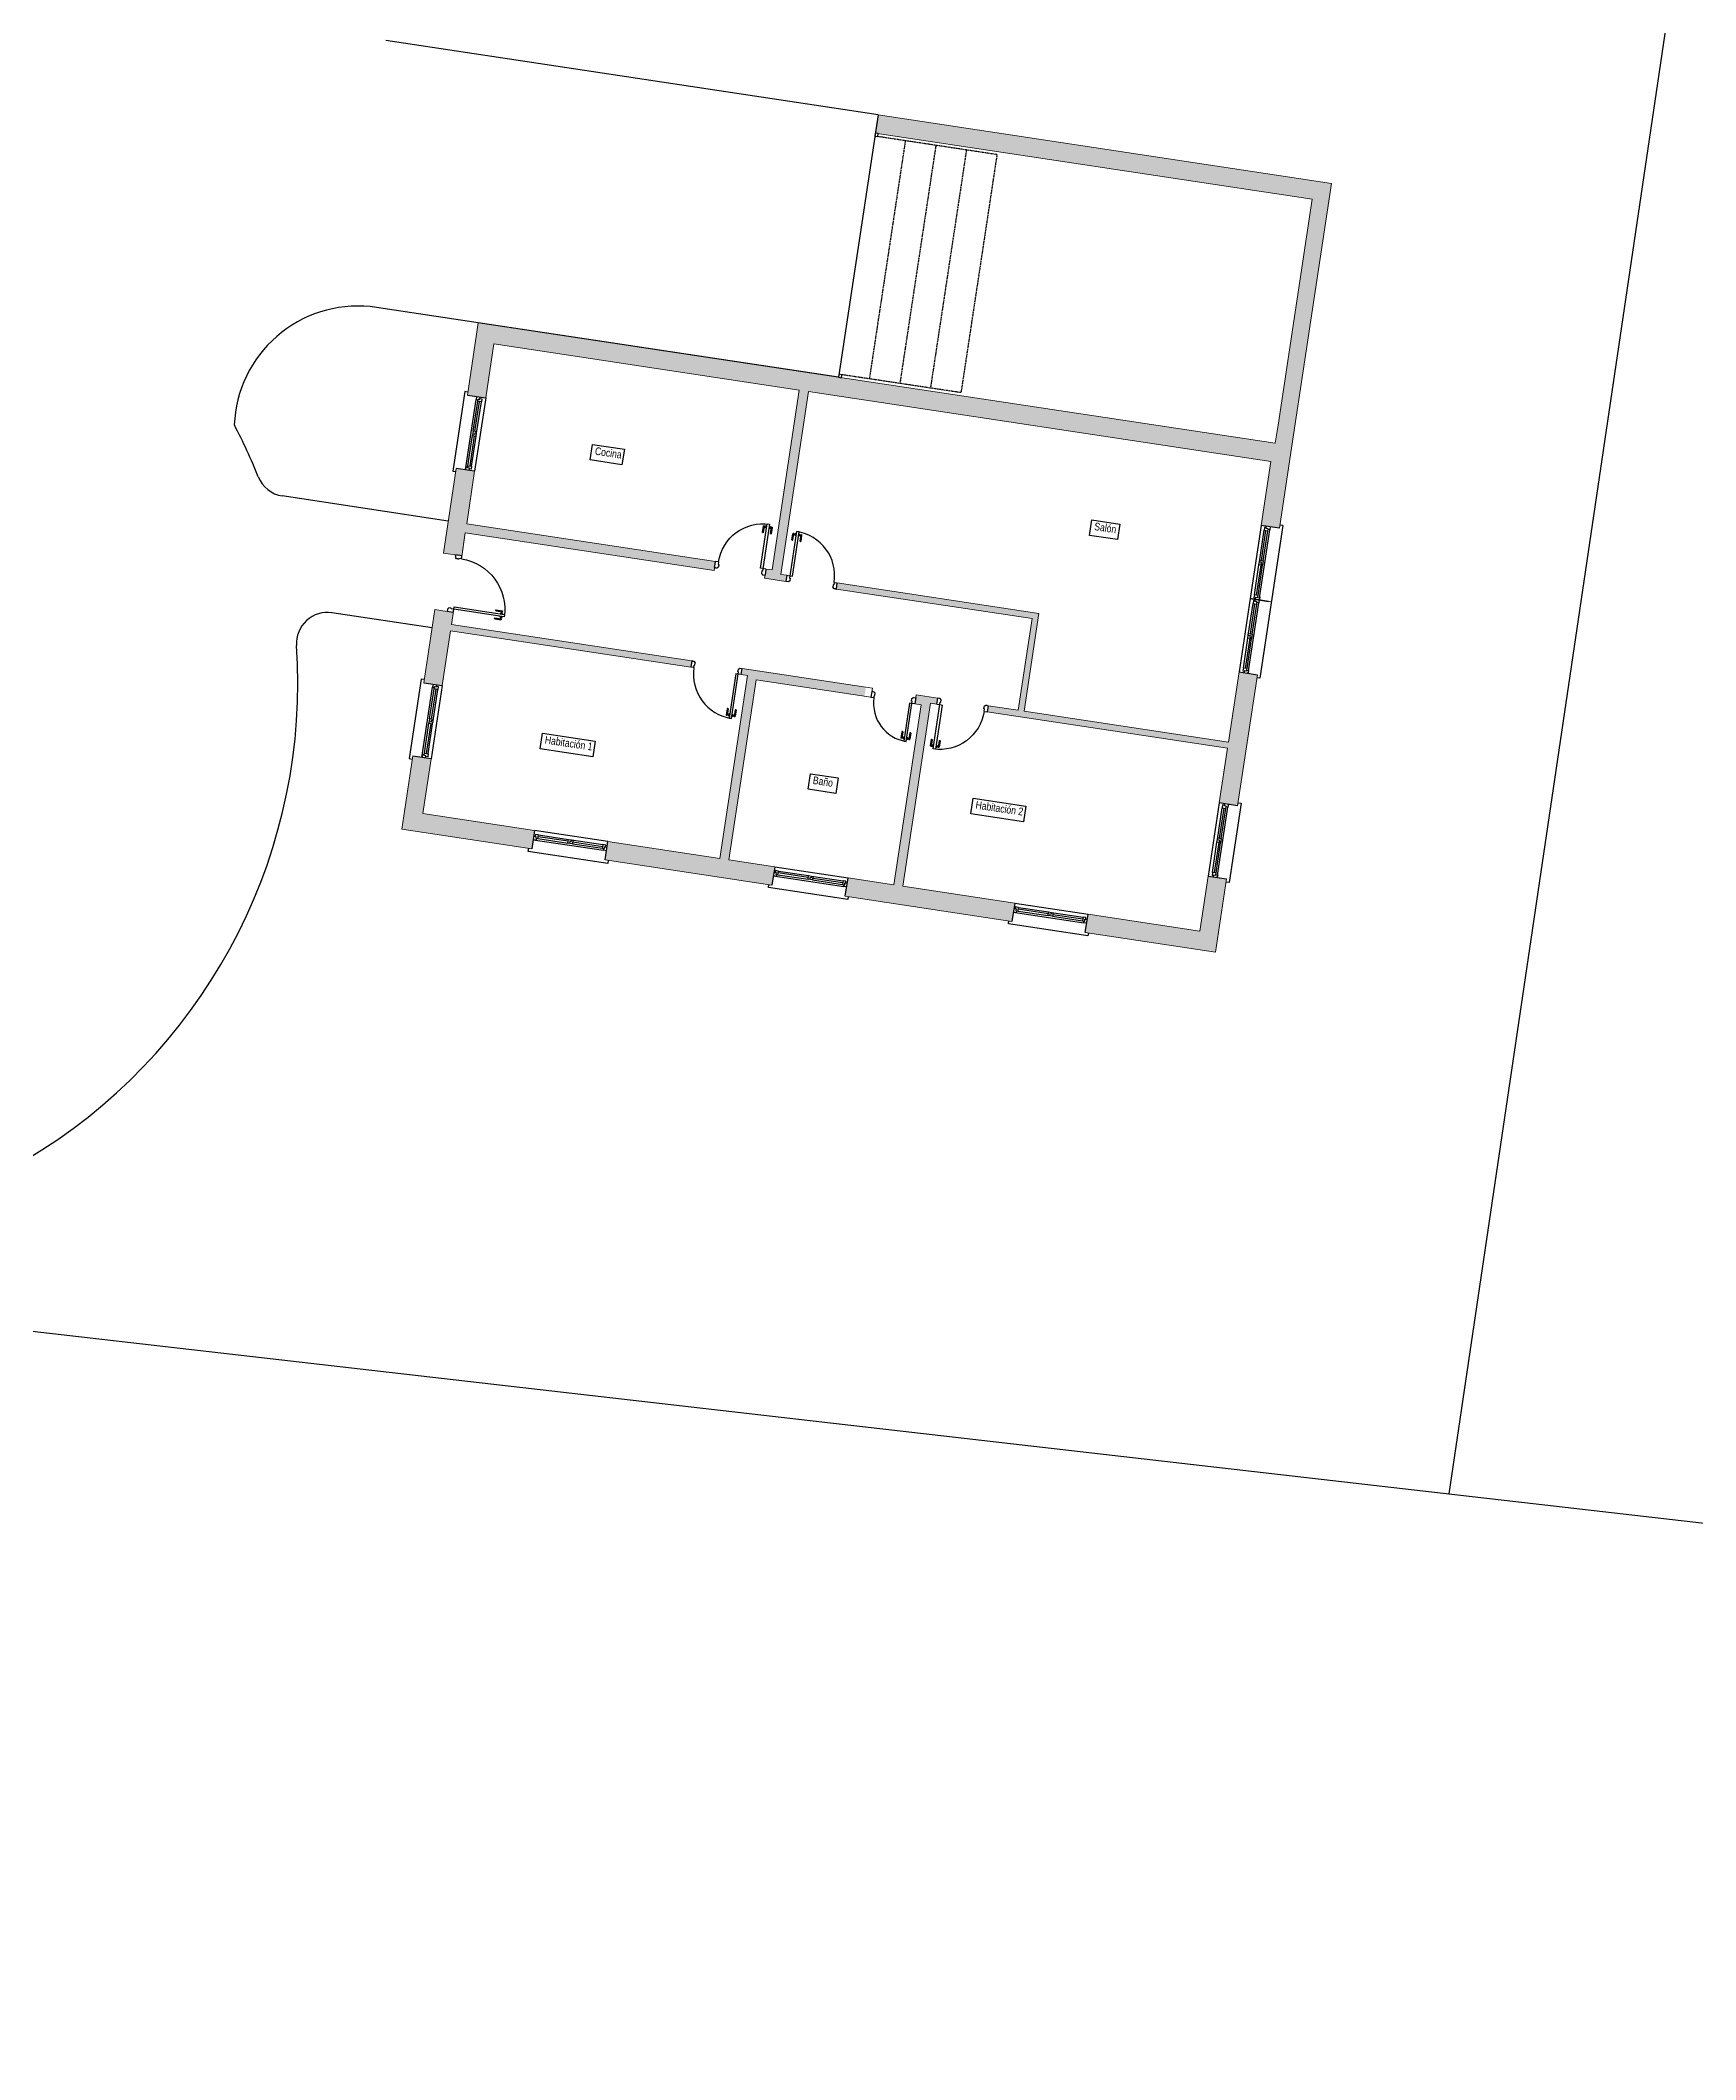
# Model space of a CAD drawing. Header units: millimetres. Extents: x 712192 to 1044287, y 40211 to 168571.
# Drawn here: x 803728 to 822907, y 88689 to 112092 of the extents above; entities that cross this region are included whole.
import ezdxf

# ---------------------------------------------------------------- set-up
doc = ezdxf.new("R2010")
doc.units = ezdxf.units.MM
doc.linetypes.add('ACAD_ISO10W100', pattern=[18, 12, -3, 0, -3])
for name, color, linetype in [('Aceras', 8, 'Continuous'), ('Carpinteria', 14, 'Continuous'), ('Cerramiento', 7, 'Continuous'), ('Cristal', 4, 'Continuous'), ('Fina', 2, 'Continuous'), ('Sombreado muros', 30, 'Continuous'), ('Textos', 5, 'Continuous')]:
    doc.layers.add(name, color=color, linetype=linetype)
for name, color, linetype, lineweight in [('Edificaciones', 6, 'Continuous', 18), ('Parcela', 1, 'Continuous', 30), ('Viales', 7, 'Continuous', 30)]:
    doc.layers.add(name, color=color, linetype=linetype, lineweight=lineweight)
doc.styles.add('basico', font='arial.ttf', dxfattribs={"width": 0.8})

# ---------------------------------------------------------------- blocks, each defined once
blk = doc.blocks.new('p825')
at = {"layer": 'Carpinteria'}
for p, q in [((-0.054, 0.68), (-0.054, 0.78)), ((-0.039, 0.785), (-0.049, 0.785)), ((-0.044, 0.675), (-0.049, 0.675)), ((-0.039, 0.68), (-0.039, 0.785)), ((-0.007, 0.785), (-0.017, 0.785)), ((-0.017, 0.765), (-0.017, 0.785)), ((-0.007, 0.765), (-0.017, 0.765)), ((-0.007, 0.754), (-0.007, 0.796)), ((0, 0.796), (-0.007, 0.796)), ((0, 0.754), (-0.007, 0.754)), ((0.04, 0.825), (0, 0.825)), ((0, 0.825), (0, 0)), ((0.04, 0), (0.04, 0.825)), ((0.04, 0.796), (0.047, 0.796)), ((0.04, 0.754), (0.047, 0.754)), ((0.047, 0.754), (0.047, 0.796)), ((0.047, 0.785), (0.057, 0.785)), ((0.047, 0.765), (0.057, 0.765)), ((0.057, 0.765), (0.057, 0.785)), ((0.079, 0.785), (0.089, 0.785)), ((0.079, 0.68), (0.079, 0.785)), ((0.084, 0.675), (0.089, 0.675)), ((0.094, 0.68), (0.094, 0.78)), ((-0.05, 0), (0, 0)), ((0, 0), (0.04, 0)), ((0, 0), (0, -0.04)), ((0.825, 0), (0.875, 0)), ((0.825, 0), (0.825, -0.04)), ((-0.01, -0.1), (-0.05, -0.1)), ((0.01, -0.08), (-0.01, -0.1)), ((0, -0.04), (0.01, -0.04)), ((0.01, -0.04), (0.01, -0.05)), ((0.01, -0.05), (0.01, -0.06)), ((0.01, -0.06), (0.01, -0.08)), ((0.825, -0.04), (0.815, -0.04)), ((0.815, -0.04), (0.815, -0.05)), ((0.815, -0.05), (0.815, -0.06)), ((0.815, -0.06), (0.815, -0.08)), ((0.815, -0.08), (0.84, -0.1)), ((0.86, -0.1), (0.84, -0.1)), ((0.86, -0.1), (0.875, -0.1))]:
    blk.add_line(p, q, dxfattribs=at)
for centre, radius, start, end in [((-0.049, 0.78), 0.005, 90, 180), ((-0.049, 0.68), 0.005, 180, 270), ((-0.044, 0.68), 0.005, 270, 0), ((-0.028, 0.812), 0.0294, 248.0255, 291.9745), ((-0.028, 0.738), 0.0294, 68.0255, 111.9745), ((0, 0), 0.825, 0, 90), ((0.068, 0.812), 0.0294, 248.0255, 291.9745), ((0.068, 0.738), 0.0294, 68.0255, 111.9745), ((0.084, 0.68), 0.005, 180, 270), ((0.089, 0.78), 0.005, 0, 90), ((0.089, 0.68), 0.005, 270, 0)]:
    blk.add_arc(centre, radius, start, end, dxfattribs=at)
at = {"layer": 'Cerramiento'}
for p, q in [((-0.05, 0), (-0.05, -0.1)), ((0.875, 0), (0.875, -0.1))]:
    blk.add_line(p, q, dxfattribs=at)
blk = doc.blocks.new('p725')
at = {"layer": 'Carpinteria'}
for p, q in [((-0.054, 0.58), (-0.054, 0.68)), ((-0.039, 0.685), (-0.049, 0.685)), ((-0.039, 0.58), (-0.039, 0.685)), ((-0.007, 0.685), (-0.017, 0.685)), ((-0.017, 0.665), (-0.017, 0.685)), ((-0.007, 0.665), (-0.017, 0.665)), ((-0.007, 0.654), (-0.007, 0.696)), ((0, 0.696), (-0.007, 0.696)), ((0, 0.654), (-0.007, 0.654)), ((0.04, 0.725), (0, 0.725)), ((0, 0.725), (0, -0.04)), ((0.04, 0), (0.04, 0.725)), ((0.04, 0.696), (0.047, 0.696)), ((0.04, 0.654), (0.047, 0.654)), ((0.047, 0.654), (0.047, 0.696)), ((0.047, 0.685), (0.057, 0.685)), ((0.047, 0.665), (0.057, 0.665)), ((0.057, 0.665), (0.057, 0.685)), ((0.079, 0.685), (0.089, 0.685)), ((0.079, 0.58), (0.079, 0.685)), ((0.094, 0.58), (0.094, 0.68)), ((-0.044, 0.575), (-0.049, 0.575)), ((0.084, 0.575), (0.089, 0.575)), ((-0.05, 0), (0, 0)), ((0, 0), (0.04, 0)), ((0.725, 0), (0.775, 0)), ((0.725, 0), (0.725, -0.04)), ((-0.01, -0.1), (-0.05, -0.1)), ((0.01, -0.08), (-0.01, -0.1)), ((0, -0.04), (0.01, -0.04)), ((0.01, -0.04), (0.01, -0.08)), ((0.725, -0.04), (0.715, -0.04)), ((0.715, -0.04), (0.715, -0.08)), ((0.74, -0.1), (0.715, -0.08)), ((0.76, -0.1), (0.74, -0.1)), ((0.76, -0.1), (0.775, -0.1))]:
    blk.add_line(p, q, dxfattribs=at)
for centre, radius, start, end in [((-0.049, 0.68), 0.005, 90, 180), ((-0.028, 0.712), 0.0294, 248.0255, 291.9745), ((-0.028, 0.638), 0.0294, 68.0255, 111.9745), ((0, 0), 0.725, 0, 90), ((0.068, 0.712), 0.0294, 248.0255, 291.9745), ((0.068, 0.638), 0.0294, 68.0255, 111.9745), ((0.089, 0.68), 0.005, 0, 90), ((-0.049, 0.58), 0.005, 180, 270), ((-0.044, 0.58), 0.005, 270, 0), ((0.084, 0.58), 0.005, 180, 270), ((0.089, 0.58), 0.005, 270, 0)]:
    blk.add_arc(centre, radius, start, end, dxfattribs=at)
at = {"layer": 'Cerramiento'}
for p, q in [((-0.05, 0), (-0.05, -0.1)), ((0.775, -0.1), (0.775, 0))]:
    blk.add_line(p, q, dxfattribs=at)
blk = doc.blocks.new('ven2')
at = {"layer": 'Carpinteria'}
for p, q in [((0, 0.5), (0.04, 0.5)), ((0.03, 0.3), (0, 0.3)), ((0.02, 0.3), (0.02, 0.2)), ((0.04, 0.4), (0.03, 0.4)), ((0.03, 0.4), (0.03, 0.3)), ((0.04, 0.5), (0.04, 0.4)), ((1, 0.5), (0.04, 0.5)), ((0.06, 0.4), (0.04, 0.4)), ((0.06, 0.2), (0.06, 0.4)), ((0.47, 0.4), (0.06, 0.4)), ((0.47, 0.2), (0.47, 0.4)), ((0.47, 0.4), (0.53, 0.4)), ((0.49, 0.2), (0.49, 0.3)), ((0.49, 0.3), (0.51, 0.3)), ((0.51, 0.3), (0.51, 0.4)), ((0.53, 0.4), (0.53, 0.2)), ((0.94, 0.4), (0.53, 0.4)), ((0.96, 0.4), (0.94, 0.4)), ((0.94, 0.4), (0.94, 0.2)), ((0.96, 0.4), (0.96, 0.5)), ((0.96, 0.5), (1, 0.5)), ((0.97, 0.4), (0.96, 0.4)), ((0.97, 0.3), (0.97, 0.4)), ((1, 0.3), (0.97, 0.3)), ((0.98, 0.2), (0.98, 0.3)), ((0.02, 0.2), (0.06, 0.2)), ((0.49, 0.2), (0.06, 0.2)), ((0.53, 0.2), (0.49, 0.2)), ((0.94, 0.2), (0.53, 0.2)), ((0.94, 0.2), (0.98, 0.2))]:
    blk.add_line(p, q, dxfattribs=at)
at = {"layer": 'Cerramiento'}
for p, q in [((0, 1), (0, 0)), ((1, 0), (1, 1))]:
    blk.add_line(p, q, dxfattribs=at)
at = {"layer": 'Cristal'}
for p, q in [((0.47, 0.3), (0.06, 0.3)), ((0.53, 0.3), (0.94, 0.3))]:
    blk.add_line(p, q, dxfattribs=at)
blk = doc.blocks.new('p625')
at = {"layer": 'Carpinteria'}
for p, q in [((-0.054, 0.48), (-0.054, 0.58)), ((-0.039, 0.585), (-0.049, 0.585)), ((-0.044, 0.475), (-0.049, 0.475)), ((-0.039, 0.48), (-0.039, 0.585)), ((-0.017, 0.565), (-0.017, 0.585)), ((-0.007, 0.585), (-0.017, 0.585)), ((-0.007, 0.565), (-0.017, 0.565)), ((0, 0.596), (-0.007, 0.596)), ((-0.007, 0.554), (-0.007, 0.596)), ((0, 0.554), (-0.007, 0.554)), ((0.04, 0.625), (0, 0.625)), ((0, 0.625), (0, -0.04)), ((0.04, 0), (0.04, 0.625)), ((0.04, 0.596), (0.047, 0.596)), ((0.04, 0.554), (0.047, 0.554)), ((0.047, 0.554), (0.047, 0.596)), ((0.047, 0.585), (0.057, 0.585)), ((0.047, 0.565), (0.057, 0.565)), ((0.057, 0.565), (0.057, 0.585)), ((0.079, 0.48), (0.079, 0.585)), ((0.079, 0.585), (0.089, 0.585)), ((0.084, 0.475), (0.089, 0.475)), ((0.094, 0.48), (0.094, 0.58)), ((-0.05, 0), (0, 0)), ((0, 0), (0.04, 0)), ((0.625, 0), (0.675, 0)), ((0.625, 0), (0.625, -0.04)), ((-0.01, -0.1), (-0.05, -0.1)), ((0.01, -0.08), (-0.01, -0.1)), ((0, -0.04), (0.01, -0.04)), ((0.01, -0.04), (0.01, -0.08)), ((0.625, -0.04), (0.615, -0.04)), ((0.615, -0.04), (0.615, -0.08)), ((0.64, -0.1), (0.615, -0.08)), ((0.66, -0.1), (0.64, -0.1)), ((0.66, -0.1), (0.675, -0.1))]:
    blk.add_line(p, q, dxfattribs=at)
for centre, radius, start, end in [((-0.049, 0.58), 0.005, 90, 180), ((-0.049, 0.48), 0.005, 180, 270), ((-0.044, 0.48), 0.005, 270, 0), ((-0.028, 0.612), 0.0294, 248.0255, 291.9745), ((-0.028, 0.538), 0.0294, 68.0255, 111.9745), ((0, 0), 0.625, 0, 90), ((0.068, 0.612), 0.0294, 248.0255, 291.9745), ((0.068, 0.538), 0.0294, 68.0255, 111.9745), ((0.084, 0.48), 0.005, 180, 270), ((0.089, 0.58), 0.005, 0, 90), ((0.089, 0.48), 0.005, 270, 0)]:
    blk.add_arc(centre, radius, start, end, dxfattribs=at)
at = {"layer": 'Cerramiento'}
for p, q in [((-0.05, -0.1), (-0.05, 0)), ((0.675, -0.1), (0.675, 0))]:
    blk.add_line(p, q, dxfattribs=at)

msp = doc.modelspace()

# ---------------------------------------------------------------- hatches: boundary and pattern name
at = {"layer": 'Aceras'}
h = msp.add_hatch(dxfattribs=at)
h.set_pattern_fill('ANSI37', color=256, scale=71.580675)
h.set_pattern_definition([(45, (270544.93, 3236.83), (-160.7032, 160.7032), []), (135, (270544.93, 3236.83), (-160.7032, -160.7032), [])])
h.paths.add_polyline_path([(757552, 126920, 0.414214), (755563, 127297), (722138, 104533), (722944, 103350)])
h.paths.add_polyline_path([(787790, 143539), (799687, 138960, 0.414214), (798865, 140810), (788304, 144875, 0.319675), (777176, 142017), (764778, 133574, 0.414214), (764401, 131584), (778150, 140948, -0.325822)])
h.paths.add_polyline_path([(824260, 129503), (824297, 129905, 0.335762), (823386, 131373), (810355, 136388, 0.414214), (808504, 135566)])
h.paths.add_polyline_path([(833260, 127573, 0.414214), (831409, 126751), (836939, 124623), (836986, 124935, 0.351854), (836085, 126485)])
h.paths.add_polyline_path([(852012, 118821, -0.378204), (856528, 111652), (854208, 97365, 0.414214), (855850, 98548), (857942, 111422, 0.375958), (852475, 120177), (844825, 123121, 0.414214), (842975, 122299)])
h.paths.add_polyline_path([(854898, 92685, 0.421729), (853678, 94333), (850815, 76534, 0.416122), (852466, 77716)])
h.paths.add_polyline_path([(851021, 68815, 0.414214), (849837, 70458), (847818, 58027), (848044, 58026, 0.369067), (849463, 59228)])
at = {"layer": 'Sombreado muros'}
h = msp.add_hatch(dxfattribs=at)
h.set_pattern_fill('SACNCR', color=256, scale=57.26454)
h.set_pattern_definition([(45, (270544.93, 3236.83), (-96.42192, 96.42192), []), (45, (270641.35, 3236.83), (-96.42192, 96.42192), [0, -136.361185])])
h.paths.add_polyline_path([(808802, 108818), (808676, 107980), (808888, 107948), (808983, 108574), (812521, 108039), (812206, 105954), (812136, 105965), (812120, 105859), (812367, 105821), (812378, 105892), (812307, 105903), (812628, 108023), (817985, 107213), (817873, 106471), (818086, 106439), (818230, 107393), (818690, 110435), (813434, 111230), (813402, 111017), (813437, 111012), (818465, 110252), (818069, 107634), (818037, 107422)])
h.paths.add_polyline_path([(808760, 107099), (808547, 107131), (808399, 106150), (808611, 106117), (808651, 106383), (811536, 105947), (811552, 106053), (808668, 106489)])
h.paths.add_polyline_path([(808480, 105250), (811265, 104829), (811276, 104900), (808491, 105321), (808512, 105463), (808300, 105495), (808172, 104647), (808384, 104615)])
h.paths.add_polyline_path([(817829, 104740), (817617, 104772), (817494, 103960), (815128, 104318), (815299, 105450), (812962, 105804), (812951, 105733), (815218, 105390), (815057, 104329), (814709, 104381), (814698, 104310), (817483, 103889), (817387, 103254), (817599, 103222)])
h.paths.add_polyline_path([(817471, 102373), (817259, 102405), (817163, 101769), (815867, 101965), (815835, 101753), (817343, 101525)])
h.paths.add_polyline_path([(813723, 102289), (814043, 104409), (814114, 104399), (814125, 104470), (813877, 104507), (813861, 104401), (813932, 104390), (813617, 102306), (813086, 102386), (813054, 102173), (814986, 101881), (815018, 102094)])
h.paths.add_polyline_path([(811706, 102594), (812021, 104679), (813277, 104489), (813293, 104595), (811860, 104812), (811849, 104741), (811920, 104730), (811600, 102610), (810304, 102806), (810272, 102594), (812204, 102302), (812237, 102514)])
h.paths.add_polyline_path([(808160, 103130), (808256, 103766), (808044, 103798), (807915, 102950), (809423, 102722), (809455, 102935)])

# ---------------------------------------------------------------- linework, layer by layer
at = {"layer": 'Carpinteria'}
for p, q in [((813402, 111017), (813396, 110982)), ((813396, 110982), (813432, 110977)), ((813437, 111012), (813402, 111017)), ((813432, 110977), (813437, 111012)), ((812979, 108223), (812974, 108187)), ((812974, 108187), (813009, 108182)), ((813015, 108217), (812979, 108223)), ((813009, 108182), (813015, 108217))]:
    msp.add_line(p, q, dxfattribs=at)
at = {"layer": 'Carpinteria', "linetype": 'ACAD_ISO10W100'}
for p, q in [((814812, 110768), (813432, 110977)), ((813750, 110928), (813333, 108169)), ((814104, 110875), (813687, 108116)), ((814458, 110821), (814041, 108062)), ((814812, 110768), (814395, 108009)), ((814395, 108009), (813015, 108217))]:
    msp.add_line(p, q, dxfattribs=at)
at = {"layer": 'Edificaciones'}
for p, q in [((808888, 107948), (808983, 108574)), ((808676, 107980), (808888, 107948)), ((812521, 108039), (812206, 105954)), ((812628, 108023), (812307, 105903)), ((818069, 107634), (818037, 107422)), ((808547, 107131), (808760, 107099)), ((808668, 106489), (811552, 106053)), ((808651, 106383), (811536, 105947)), ((817873, 106471), (818086, 106439)), ((808611, 106117), (808399, 106150)), ((811552, 106053), (811536, 105947)), ((812136, 105965), (812120, 105859)), ((812120, 105859), (812367, 105821)), ((812136, 105965), (812206, 105954)), ((812307, 105903), (812378, 105892)), ((812378, 105892), (812367, 105821)), ((812962, 105804), (812951, 105733)), ((812962, 105804), (815299, 105450)), ((812951, 105733), (815218, 105390)), ((817745, 105622), (817993, 105584)), ((808512, 105463), (808300, 105495)), ((808491, 105321), (811276, 104900)), ((815057, 104329), (815218, 105390)), ((815128, 104318), (815299, 105450)), ((808480, 105250), (811265, 104829)), ((811265, 104829), (811276, 104900)), ((808172, 104647), (808384, 104615)), ((811920, 104730), (811600, 102610)), ((812021, 104679), (811706, 102594)), ((811849, 104741), (811860, 104812)), ((811849, 104741), (811920, 104730)), ((811860, 104812), (813368, 104584)), ((812021, 104679), (813352, 104478)), ((817617, 104772), (817829, 104740)), ((813352, 104478), (813368, 104584)), ((813932, 104390), (813617, 102306)), ((814043, 104409), (813723, 102289)), ((813861, 104401), (813877, 104507)), ((813861, 104401), (813932, 104390)), ((813877, 104507), (814125, 104470)), ((814043, 104409), (814114, 104399)), ((814114, 104399), (814125, 104470)), ((814698, 104310), (814709, 104381)), ((814709, 104381), (815057, 104329)), ((814698, 104310), (817483, 103889)), ((815128, 104318), (817494, 103960)), ((808044, 103798), (808256, 103766)), ((808256, 103766), (808160, 103130)), ((817387, 103254), (817599, 103222)), ((808160, 103130), (809455, 102935)), ((809455, 102935), (809423, 102722)), ((810304, 102806), (810272, 102594)), ((810304, 102806), (811600, 102610)), ((812237, 102514), (812204, 102302)), ((813086, 102386), (813054, 102173)), ((817259, 102405), (817471, 102373)), ((815018, 102094), (814986, 101881)), ((815867, 101965), (815835, 101753))]:
    msp.add_line(p, q, dxfattribs=at)
for points in [[(818230, 107393), (818690, 110435), (813434, 111230), (813396, 110982)], [(818069, 107634), (818465, 110252), (813402, 111017)], [(818037, 107422), (808802, 108818), (808676, 107980)], [(812521, 108039), (808983, 108574)], [(817873, 106471), (817985, 107213), (812628, 108023)], [(818086, 106439), (818230, 107393)], [(808547, 107131), (808399, 106150)], [(808760, 107099), (808668, 106489)], [(808651, 106383), (808606, 106082)], [(808300, 105495), (808172, 104647)], [(808518, 105498), (808491, 105321)], [(808480, 105250), (808384, 104615)], [(817494, 103960), (817617, 104772)], [(817599, 103222), (817829, 104740)], [(808044, 103798), (807915, 102950), (809423, 102722)], [(817387, 103254), (817483, 103889)], [(810272, 102594), (812204, 102302)], [(811706, 102594), (812237, 102514)], [(813086, 102386), (813617, 102306)], [(813723, 102289), (815018, 102094)], [(815835, 101753), (817343, 101525), (817471, 102373)], [(815867, 101965), (817163, 101769), (817259, 102405)], [(813054, 102173), (814986, 101881)]]:
    msp.add_lwpolyline(points, dxfattribs=at)
at = {"layer": 'Fina'}
for p, q in [((808646, 108021), (808507, 107101)), ((808681, 108016), (808646, 108021)), ((808888, 107948), (808760, 107099)), ((808507, 107101), (808542, 107095)), ((817873, 106471), (817745, 105622)), ((818126, 106469), (817859, 104700)), ((818126, 106469), (818091, 106474)), ((817745, 105622), (817617, 104772)), ((808142, 104688), (808003, 103768)), ((808177, 104683), (808142, 104688)), ((808384, 104615), (808256, 103766)), ((817859, 104700), (817824, 104705)), ((808003, 103768), (808038, 103762)), ((817387, 103254), (817259, 102405)), ((817640, 103252), (817501, 102332)), ((817605, 103257), (817640, 103252)), ((810304, 102806), (809455, 102935)), ((809382, 102692), (809388, 102728)), ((810302, 102553), (809382, 102692)), ((810308, 102589), (810302, 102553)), ((812237, 102514), (813086, 102386)), ((812164, 102272), (812169, 102307)), ((813084, 102133), (812164, 102272)), ((817501, 102332), (817466, 102337)), ((813089, 102168), (813084, 102133)), ((815018, 102094), (815867, 101965)), ((814945, 101851), (814951, 101887)), ((815865, 101712), (814945, 101851)), ((815871, 101748), (815865, 101712))]:
    msp.add_line(p, q, dxfattribs=at)
at = {"layer": 'Parcela'}
msp.add_line((822827, 114034), (820046, 95247), dxfattribs=at)
msp.add_lwpolyline([(778766, 99988), (832631, 93802), (831104, 88161, -0.011935), (825299, 68584, 0.268033), (825763, 66425, -0.222067), (826768, 63154, 0.112349), (828288, 45326), (837483, 46825, 0.182692), (846878, 52243), (849837, 70458)], format="xyb", dxfattribs=at)
at = {"layer": 'Textos'}
for points in [[(810127, 107409), (810495, 107354), (810467, 107174), (810100, 107229)], [(815913, 106535), (816234, 106486), (816207, 106306), (815885, 106355)], [(809547, 104062), (810156, 103970), (810129, 103790), (809519, 103882)], [(812652, 103593), (812973, 103544), (812946, 103364), (812625, 103413)], [(814537, 103308), (815146, 103216), (815119, 103036), (814510, 103128)]]:
    msp.add_lwpolyline(points, close=True, dxfattribs=at)
at = {"layer": 'Viales'}
for p, q in [((813434, 111230), (807730, 112092)), ((813434, 111230), (812974, 108187)), ((812974, 108187), (807621, 108997)), ((805982, 107710), (805975, 107635)), ((808455, 106521), (806531, 106812)), ((808268, 105283), (807107, 105458))]:
    msp.add_line(p, q, dxfattribs=at)
for centre, radius, start, end in [((807407, 107581), 1432, 81.4035, 174.8252), ((800285, 104648), 6427, 21.7852, 27.6971), ((806585, 107166), 358, 201.7852, 261.4035), ((807054, 105104), 358, 81.4035, 183.8551), ((800285, 104648), 6427, 180.0625, 3.8551)]:
    msp.add_arc(centre, radius, start, end, dxfattribs=at)

# ---------------------------------------------------------------- block references
at = {"layer": 'Cerramiento'}
for name, p, xscale, yscale, zscale, rotation in [('p725', (812100, 105970), -715.8067457142453, 715.8067457142453, 715.8067457142453, 351.4035447704738), ('p725', (812413, 105887), 715.8067457142453, 715.8067457142453, 715.8067457142453, 351.4035447704738), ('p825', (808518, 105498), -715.8067457142452, 715.8067457142453, 715.8067457142453, 261.4035447706462), ('p725', (811814, 104746), 715.8067457142453, 715.8067457142453, 715.8067457142453, 171.4035447704738), ('p625', (813826, 104406), 710.0802917653226, 710.0802917653226, 710.0802917653226, 171.5426358960306), ('p725', (814150, 104393), -715.8067457142453, 715.8067457142453, 715.8067457142453, 171.4035447704737)]:
    msp.add_blockref(name, p, dxfattribs=dict(at, xscale=xscale, yscale=yscale, zscale=zscale, rotation=rotation))
at = {"layer": 'Fina', "yscale": 214.7420237142814}
for p, xscale, zscale, rotation in [((808888, 107948), -858.9680948570943, 858.9680948570943, 81.40354477047381), ((817873, 106471), 858.9680948570945, 858.9680948570945, 261.4035447704738), ((817745, 105622), 858.9680948570945, 858.9680948570945, 261.4035447704738), ((808384, 104615), -858.9680948570943, 858.9680948570943, 81.40354477047381), ((817387, 103254), 858.9680948570945, 858.9680948570945, 261.4035447704738), ((810304, 102806), 858.9680948570943, 858.9680948570943, 171.4035447704739), ((813086, 102386), 858.9680948570943, 858.9680948570943, 171.4035447704739), ((815867, 101965), 858.9680948570943, 858.9680948570943, 171.4035447704739)]:
    msp.add_blockref('ven2', p, dxfattribs=dict(at, xscale=xscale, zscale=zscale, rotation=rotation))

# ---------------------------------------------------------------- texts
at = {"layer": 'Textos', "style": 'basico', "width": 0.8}
for s, height, p in [('Cocina', 89.5, (810149, 107291)), ('Salón', 89.5, (815935, 106417)), ('Habitación 1', 89.48, (809569, 103944)), ('Baño', 89.5, (812674, 103475)), ('Habitación 2', 89.48, (814559, 103190))]:
    msp.add_text(s, height=height, rotation=351.4035, dxfattribs=at).set_placement(p)

doc.saveas('drawing.dxf')
